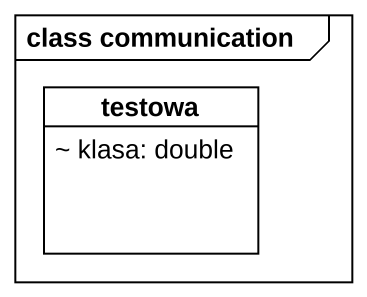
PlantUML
@startuml
mainframe class communication
hide circle
hide empty members
skinparam classAttributeIconSize 0
class testowa {
  ~ klasa: double
}
@enduml
